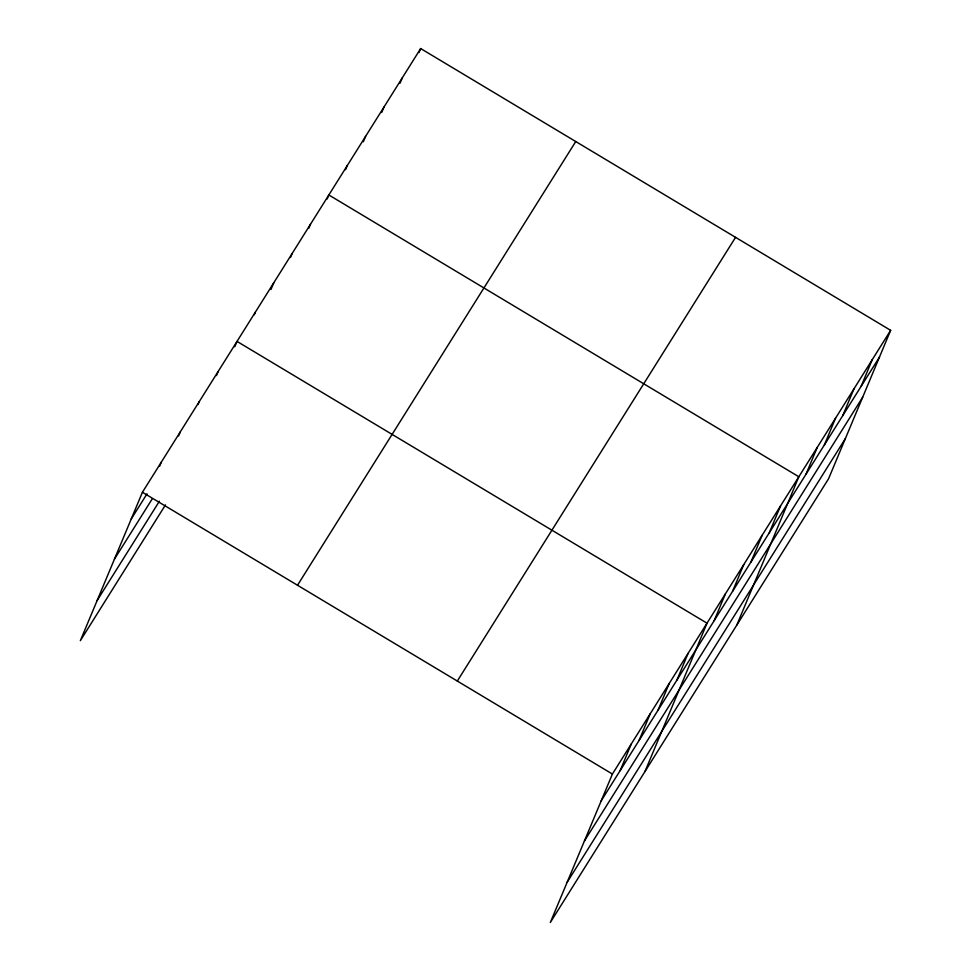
<?xml version="1.0" encoding="UTF-8"?>
<svg xmlns="http://www.w3.org/2000/svg" width="971" height="971" viewBox="0 0 971 971"><rect width="100%" height="100%" fill="white"/><g stroke="black" fill="none" stroke-linecap="round" stroke-linejoin="round"><path stroke-width="1.46" d="M890.65 330.334L612.41 774.045L550.339 922.45L828.579 478.739L890.65 330.334L420.661 48.55L142.421 492.261L80.35 640.666L165.483 504.884M159.669 466.092L161.344 462.087M178.591 435.93L180.266 431.913M198.06 404.422L199.189 401.739M216.424 375.583L218.099 371.565M234.788 346.744L237.021 341.404L707.022 623.188L644.938 771.593M254.268 314.786L255.385 312.116M270.958 289.516L273.749 282.828M290.438 257.558L292.113 253.54M308.802 228.27L310.477 224.265M327.166 198.982L328.841 194.977L798.83 476.761L736.758 625.166M345.53 169.694L347.205 165.689M363.336 141.754L365.569 136.401M381.7 112.466L383.933 107.126M400.064 83.178L402.297 77.838M418.987 52.555L420.661 48.55M620.153 770.61L631.332 743.883M639.076 740.436L650.254 713.709M657.998 710.262L669.177 683.535M676.921 680.088L688.099 653.362M714.195 620.627L725.386 593.9M732.559 591.351L743.75 564.624M750.923 562.063L762.114 535.337M769.287 532.776L780.478 506.049M806.015 474.212L817.194 447.485M824.379 444.924L835.558 418.198M842.743 415.637L853.922 388.91M861.107 386.349L872.286 359.622M131.243 518.987L147.009 493.838M114.444 559.138L152.289 498.791M97.136 600.503L159.426 501.194M297.514 585.246L575.754 141.535M457.317 681.059L735.557 237.349M601.231 800.784L879.471 357.073M584.445 840.935L862.673 397.224M567.137 882.299L845.377 438.589M142.421 492.261L612.41 774.045"/></g></svg>
